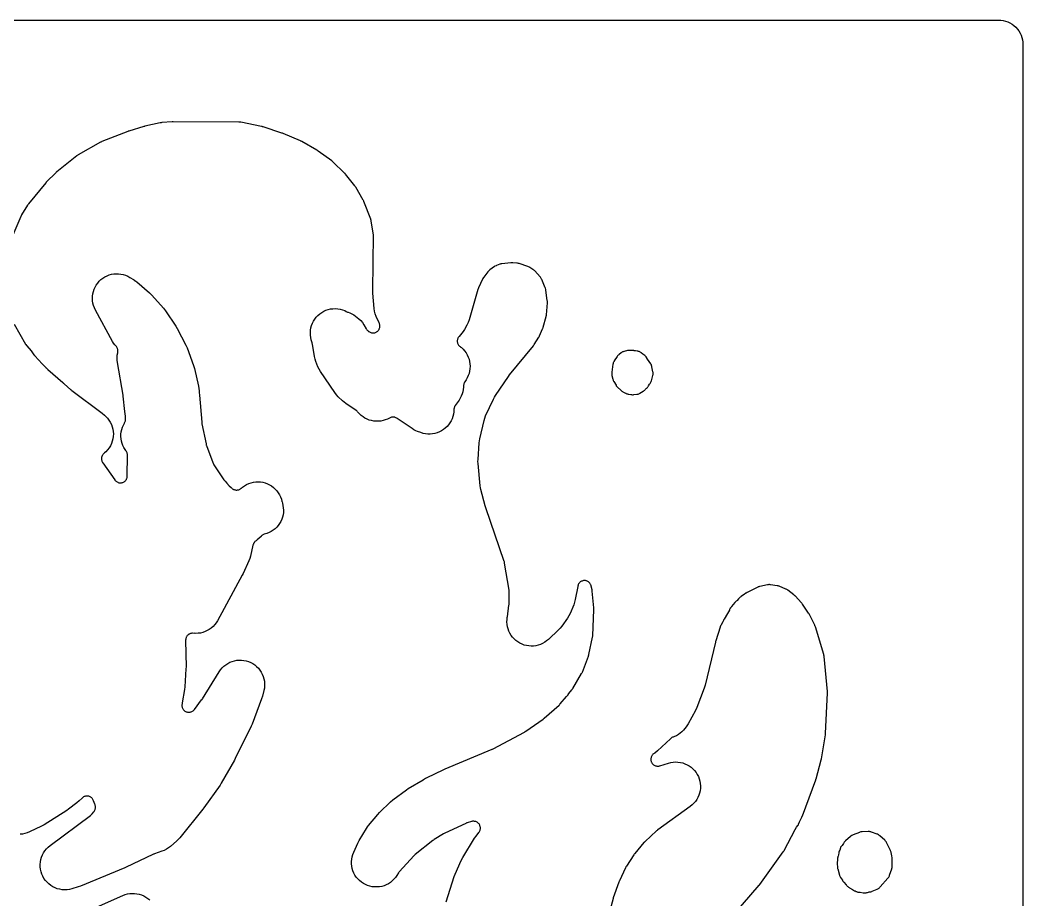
# Model space of a CAD drawing. Header units: millimetres. Extents: x 0 to 300, y 0 to 300.
# Drawn here: x 149.8 to 299.8, y 168.6 to 300.2 of the extents above; entities that cross this region are included whole.
import ezdxf

# ---------------------------------------------------------------- set-up
doc = ezdxf.new("R2010")
doc.units = ezdxf.units.MM
doc.layers.add('CUT', color=7, linetype='CONTINUOUS')

msp = doc.modelspace()

# ---------------------------------------------------------------- linework, layer by layer
at = {"layer": 'CUT'}
for points in [[(3.5, 300.1736), (296.1703, 300.175), (296.5305, 300.1573), (296.8872, 300.1044), (297.2371, 300.0167), (297.5766, 299.8952), (297.9027, 299.7411), (298.212, 299.5556), (298.5017, 299.3408), (298.7689, 299.0986), (299.0111, 298.8314), (299.2259, 298.5417), (299.4114, 298.2324), (299.5655, 297.9063), (299.687, 297.5668), (299.7747, 297.2169), (299.8276, 296.8602), (299.8453, 296.5), (299.8453, 3.5)], [(213.5616, 168.3173), (214.7766, 172.1024), (214.909, 172.4525), (215.8002, 174.4891), (216.0439, 174.953), (217.8269, 177.8274), (218.0482, 178.1454), (218.4534, 178.6669), (218.4944, 178.7222), (218.5607, 178.8271), (218.6052, 178.9153), (218.641, 179.0075), (218.6677, 179.1027), (218.6851, 179.2), (218.693, 179.2985), (218.6913, 179.3974), (218.6801, 179.4956), (218.6595, 179.5923), (218.6296, 179.6865), (218.5908, 179.7775), (218.5434, 179.8642), (218.4878, 179.946), (218.4245, 180.0219), (218.3542, 180.0915), (218.2776, 180.1539), (218.1952, 180.2086), (218.108, 180.2551), (218.0167, 180.293), (217.9221, 180.3218), (217.8252, 180.3414), (217.7269, 180.3515), (217.628, 180.3521), (217.5295, 180.3432), (217.4077, 180.32), (217.3411, 180.3023), (216.7178, 180.1201), (216.6643, 180.1033), (216.5509, 180.0602), (216.4998, 180.0373), (213.3719, 178.5581), (213.2922, 178.5178), (213.2657, 178.5035), (213.1883, 178.4589), (211.7853, 177.6003), (211.7041, 177.5473), (211.6772, 177.5286), (211.5993, 177.4709), (208.9249, 175.3699), (208.8791, 175.3323), (208.7849, 175.2447), (208.7441, 175.2017), (206.5976, 172.8422), (206.5558, 172.7942), (206.4726, 172.6844), (206.4376, 172.6312), (206.1954, 172.2445), (205.9917, 171.9517), (205.7606, 171.6801), (205.5042, 171.4322), (205.225, 171.2103), (204.9255, 171.0165), (204.6088, 170.8526), (204.2776, 170.7202), (203.9351, 170.6206), (203.5846, 170.5546), (203.2294, 170.5229), (202.8727, 170.5257), (202.518, 170.5632), (202.1687, 170.6348), (201.8279, 170.74), (201.4989, 170.8777), (201.1848, 171.0467), (200.8885, 171.2453), (200.6129, 171.4717), (200.3606, 171.7237), (200.1338, 171.999), (199.9349, 172.295), (199.7655, 172.6089), (199.6274, 172.9377), (199.5218, 173.2784), (199.4497, 173.6277), (199.4118, 173.9823), (199.4085, 174.339), (199.4398, 174.6943), (199.5053, 175.0448), (199.6046, 175.3874), (199.7365, 175.7188), (200.3606, 177.0882), (200.5553, 177.4582), (201.6444, 179.2692), (201.7972, 179.5029), (201.9674, 179.7242), (203.3393, 181.3751), (203.6064, 181.6636), (205.2307, 183.2398), (205.6079, 183.5595), (207.6172, 185.0422), (207.8994, 185.2309), (210.1143, 186.5686), (210.1695, 186.5987), (210.2016, 186.6162), (210.4906, 186.7736), (210.6198, 186.8439), (213.2077, 188.111), (213.4152, 188.2047), (220.431, 191.1159), (220.5031, 191.1479), (220.5272, 191.1592), (220.5978, 191.1946), (225.2892, 193.6865), (225.38, 193.7385), (225.4101, 193.757), (225.4975, 193.8146), (228.0818, 195.6372), (228.1558, 195.6926), (228.1802, 195.7119), (228.251, 195.7713), (230.4603, 197.7304), (230.4998, 197.7668), (230.5807, 197.8502), (230.6158, 197.8907), (231.5608, 199.0248), (231.6711, 199.1351), (231.7145, 199.1804), (231.8017, 199.2845), (231.8387, 199.3351), (231.9388, 199.4785), (232.3736, 200.0003), (232.4098, 200.0456), (232.482, 200.1482), (232.5124, 200.1975), (233.8377, 202.4493), (233.8659, 202.4994), (233.9202, 202.6116), (233.9421, 202.6647), (234.8657, 205.0431), (234.886, 205.0988), (234.9224, 205.222), (234.9356, 205.2798), (235.4688, 207.8599), (235.4792, 207.916), (235.4945, 208.0385), (235.4981, 208.0953), (235.6696, 212.0158), (235.6706, 212.1329), (235.6696, 212.1723), (235.6623, 212.2892), (235.423, 214.7435), (235.4107, 214.8406), (235.4056, 214.8732), (235.3875, 214.9694), (235.2711, 215.5027), (235.2545, 215.5705), (235.2158, 215.6901), (235.1758, 215.782), (235.1269, 215.8695), (235.0697, 215.9518), (235.0047, 216.0281), (234.9326, 216.0976), (234.854, 216.1598), (234.7697, 216.214), (234.6805, 216.2596), (234.5872, 216.2963), (234.4908, 216.3237), (234.3922, 216.3415), (234.2923, 216.3496), (234.1921, 216.3478), (234.0926, 216.3363), (233.9946, 216.315), (233.8992, 216.2843), (233.8073, 216.2444), (233.7198, 216.1956), (233.6374, 216.1385), (233.561, 216.0736), (233.4914, 216.0016), (233.4291, 215.9231), (233.3748, 215.8388), (233.329, 215.7497), (233.2922, 215.6565), (233.2577, 215.5356), (233.2435, 215.4672), (232.8846, 213.4944), (232.7903, 213.1005), (232.6531, 212.7193), (232.1109, 211.4387), (231.9318, 211.0736), (231.7136, 210.7305), (230.8497, 209.5255), (230.6333, 209.252), (230.3919, 209.0002), (228.8667, 207.5535), (228.5984, 207.3226), (228.3092, 207.1185), (228.0017, 206.9432), (227.6787, 206.7983), (227.3433, 206.6852), (226.9986, 206.6048), (226.6478, 206.558), (226.294, 206.5451), (225.9407, 206.5664), (225.5911, 206.6215), (225.2483, 206.71), (224.9157, 206.8311), (224.5963, 206.9836), (224.293, 207.1661), (224.0087, 207.377), (223.746, 207.6142), (223.5074, 207.8757), (223.295, 208.1588), (223.1108, 208.4611), (222.9566, 208.7797), (222.8337, 209.1116), (222.7433, 209.4539), (222.6863, 209.8032), (222.6632, 210.1564), (222.6741, 210.5102), (222.719, 210.8613), (222.7214, 210.8744), (222.7317, 210.9401), (222.9683, 212.6764), (222.9789, 212.7775), (222.9814, 212.8116), (222.9859, 212.9132), (223.0087, 214.6479), (223.0081, 214.7105), (222.998, 214.8457), (222.9892, 214.9077), (222.3219, 218.9739), (222.3108, 219.0334), (222.2787, 219.1605), (222.2601, 219.2181), (219.4895, 227.2377), (219.4044, 227.5204), (218.7767, 229.9555), (218.7171, 230.2294), (218.6786, 230.507), (218.3446, 233.8465), (218.3268, 234.1534), (218.3348, 234.4608), (218.5039, 236.956), (218.5373, 237.26), (218.5958, 237.5602), (219.2463, 240.2871), (219.3462, 240.6307), (219.479, 240.9629), (220.6367, 243.4939), (220.7783, 243.7718), (220.943, 244.0366), (222.8786, 246.8734), (223.0665, 247.125), (226.6132, 251.4734), (226.6696, 251.5465), (226.6879, 251.5718), (226.7401, 251.6479), (227.4409, 252.7338), (227.4714, 252.7833), (227.5309, 252.8944), (227.5551, 252.9473), (228.0018, 253.9759), (228.0461, 254.0892), (228.0597, 254.128), (228.0956, 254.2442), (228.5236, 255.8326), (228.5391, 255.896), (228.5632, 256.0352), (228.5699, 256.1001), (228.7144, 257.9048), (228.7185, 257.985), (228.7128, 258.1588), (228.7034, 258.2385), (228.4755, 259.7904), (228.4605, 259.8752), (228.4112, 260.0552), (228.3811, 260.1359), (227.8712, 261.3832), (227.8462, 261.4407), (227.7944, 261.541), (227.7463, 261.6171), (227.6778, 261.7068), (227.6366, 261.754), (226.811, 262.6577), (226.7662, 262.7045), (226.6801, 262.7831), (226.5872, 262.8535), (226.533, 262.889), (226.0951, 263.1621), (226.0248, 263.2032), (225.8655, 263.2789), (225.7892, 263.3074), (224.4746, 263.7558), (224.3963, 263.78), (224.2231, 263.8176), (224.1419, 263.828), (223.5547, 263.8861), (223.4795, 263.8915), (223.316, 263.8903), (223.2409, 263.8837), (221.9073, 263.7317), (221.8472, 263.7235), (221.7402, 263.702), (221.6353, 263.6714), (221.5783, 263.6507), (221.1097, 263.4695), (221.0299, 263.4358), (220.8647, 263.3475), (220.7924, 263.2999), (220.0928, 262.8085), (220.0347, 262.7655), (219.9363, 262.6802), (219.8471, 262.5854), (219.8017, 262.5292), (219.1877, 261.7275), (219.1387, 261.6595), (219.0461, 261.5036), (219.0099, 261.4281), (218.4219, 260.1047), (218.3802, 260.0017), (218.3673, 259.9665), (218.3326, 259.861), (217.0153, 255.3541), (216.8691, 254.9453), (216.6757, 254.5565), (216.3022, 253.9054), (216.1189, 253.6176), (215.9097, 253.3481), (215.5019, 252.8703), (215.4577, 252.8159), (215.3856, 252.7124), (215.3366, 252.6246), (215.2964, 252.5324), (215.2654, 252.4367), (215.2441, 252.3384), (215.2324, 252.2385), (215.2307, 252.1379), (215.2388, 252.0377), (215.2568, 251.9387), (215.2844, 251.842), (215.3214, 251.7485), (215.3674, 251.659), (215.4219, 251.5746), (215.4845, 251.4958), (215.5546, 251.4236), (215.6554, 251.3384), (215.6773, 251.3216), (215.6757, 251.3195), (215.841, 251.1934), (216.1008, 250.9521), (216.3361, 250.687), (216.5448, 250.4004), (216.7249, 250.095), (216.8747, 249.7737), (216.9929, 249.4394), (217.0783, 249.0953), (217.1302, 248.7446), (217.148, 248.3905), (217.1317, 248.0363), (217.0812, 247.6854), (216.9972, 247.341), (216.8804, 247.0062), (216.7319, 246.6843), (216.553, 246.3782), (216.3584, 246.0791), (216.3193, 246.0154), (216.2581, 245.8956), (216.2196, 245.7954), (216.1918, 245.6918), (216.1708, 245.5589), (216.165, 245.4844), (216.1532, 245.2573), (216.1198, 244.9183), (216.0552, 244.5838), (215.9599, 244.2567), (215.8346, 243.9398), (215.6806, 243.6359), (215.4991, 243.3476), (214.933, 242.5346), (214.8961, 242.4789), (214.837, 242.3743), (214.7979, 242.2869), (214.7671, 242.1961), (214.745, 242.1029), (214.7316, 242.0081), (214.7219, 241.7964), (214.7195, 241.7965), (214.7093, 241.5786), (214.6591, 241.2297), (214.5758, 240.8872), (214.46, 240.5542), (214.3128, 240.2339), (214.1356, 239.9292), (213.93, 239.6428), (213.698, 239.3775), (213.4415, 239.1356), (213.1631, 238.9194), (212.8653, 238.7308), (212.5507, 238.5717), (212.2224, 238.4434), (211.8833, 238.3472), (211.5365, 238.2839), (211.1853, 238.2541), (210.8328, 238.2581), (210.4823, 238.2959), (210.137, 238.3671), (209.8002, 238.471), (209.3037, 238.6507), (209.0209, 238.7666), (208.7486, 238.9056), (208.4889, 239.0667), (206.2284, 240.6028), (206.1699, 240.6404), (206.0599, 240.7004), (205.968, 240.7394), (205.8726, 240.7693), (205.7749, 240.7897), (205.6756, 240.8005), (205.5757, 240.8015), (205.4762, 240.7928), (205.378, 240.7744), (205.2821, 240.7465), (205.1894, 240.7093), (204.9932, 240.6076), (204.9926, 240.6088), (204.7904, 240.5036), (204.4667, 240.3725), (204.132, 240.2727), (203.7893, 240.2051), (203.4418, 240.1703), (203.0925, 240.1688), (202.7447, 240.2003), (202.4014, 240.2648), (202.0658, 240.3615), (201.7409, 240.4897), (201.4296, 240.6482), (201.1348, 240.8354), (200.8591, 241.0499), (200.605, 241.2895), (200.3748, 241.5521), (200.3334, 241.6041), (200.2601, 241.679), (200.1589, 241.7631), (200.0993, 241.8053), (198.5683, 242.8319), (198.3207, 243.0134), (198.0891, 243.2149), (197.4268, 243.8416), (197.1507, 244.1331), (196.908, 244.4529), (194.7633, 247.6259), (194.5608, 247.963), (194.3955, 248.3199), (194.0846, 249.0977), (193.9587, 249.469), (193.873, 249.8517), (193.5579, 251.7237), (193.5414, 251.808), (193.5352, 251.8363), (193.5144, 251.9196), (193.3909, 252.3658), (193.312, 252.7166), (193.2677, 253.0735), (193.2586, 253.433), (193.2847, 253.7917), (193.3457, 254.1461), (193.441, 254.4929), (193.5698, 254.8287), (193.7308, 255.1503), (193.9224, 255.4546), (194.1429, 255.7387), (194.3901, 255.9999), (194.6616, 256.2357), (194.9549, 256.4439), (195.2671, 256.6223), (195.5953, 256.7694), (195.9362, 256.8837), (196.2868, 256.9642), (196.6435, 257.01), (197.0029, 257.0207), (197.3617, 256.9963), (197.7164, 256.9368), (198.0636, 256.843), (198.3999, 256.7158), (198.6192, 256.6072), (198.6199, 256.6084), (198.8364, 256.501), (198.8996, 256.4751), (199.1859, 256.3658), (199.4804, 256.2383), (199.7627, 256.0857), (200.0305, 255.9091), (200.282, 255.7097), (200.5067, 255.5149), (200.7983, 255.2326), (201.057, 254.9198), (201.2796, 254.5804), (201.6079, 254.0139), (201.6409, 253.9597), (201.7069, 253.8662), (201.7659, 253.7967), (201.8309, 253.7327), (201.9192, 253.66), (201.9708, 253.623), (202.0256, 253.5855), (202.0853, 253.5469), (202.1976, 253.4856), (202.2916, 253.4459), (202.3891, 253.4158), (202.4891, 253.3955), (202.5906, 253.3853), (202.6926, 253.3853), (202.7941, 253.3955), (202.8941, 253.4157), (202.9916, 253.4458), (203.0856, 253.4854), (203.1752, 253.5343), (203.2594, 253.5918), (203.3375, 253.6574), (203.4087, 253.7305), (203.4722, 253.8104), (203.5275, 253.8962), (203.5739, 253.987), (203.611, 254.082), (203.6385, 254.1803), (203.656, 254.2808), (203.6634, 254.3825), (203.6607, 254.4845), (203.6478, 254.5857), (203.6248, 254.6851), (203.5838, 254.8063), (203.556, 254.8718), (203.1184, 255.8346), (202.9667, 256.2265), (202.8608, 256.6331), (202.8019, 257.0492), (202.6128, 259.314), (202.6003, 259.6575), (202.6863, 268.0314), (202.6856, 268.0935), (202.6752, 268.2275), (202.6664, 268.2889), (202.362, 270.1279), (202.3484, 270.1989), (202.3073, 270.3501), (202.283, 270.4182), (201.2723, 273.0449), (201.2501, 273.0991), (201.195, 273.2134), (201.1663, 273.2644), (200.0516, 275.1589), (199.991, 275.2542), (199.9695, 275.2857), (199.9026, 275.3767), (198.5188, 277.1312), (198.4436, 277.22), (198.4172, 277.2491), (198.3359, 277.3324), (196.6509, 278.9431), (196.5691, 279.0163), (196.5407, 279.04), (196.4543, 279.1077), (194.4318, 280.5845), (194.3548, 280.6375), (194.3283, 280.6547), (194.2484, 280.7033), (191.9633, 282.0062), (191.878, 282.0516), (191.8488, 282.0661), (191.7609, 282.1065), (189.1665, 283.2092), (189.1024, 283.2348), (189.0806, 283.243), (189.0155, 283.266), (186.1802, 284.2019), (186.0856, 284.2301), (186.0534, 284.2386), (185.9573, 284.2611), (182.8626, 284.8886), (182.7946, 284.9007), (182.6458, 284.9161), (182.5767, 284.9181), (172.7561, 284.9765), (172.6814, 284.9752), (172.6561, 284.9743), (172.5815, 284.9697), (171.0381, 284.8397), (170.9258, 284.8264), (170.8881, 284.8206), (170.7769, 284.7997), (168.4953, 284.2892), (168.4376, 284.2752), (168.4182, 284.2701), (168.361, 284.2541), (166.1109, 283.5788), (166.0484, 283.5587), (166.0275, 283.5515), (165.9659, 283.5289), (162.0456, 282.0062), (161.9966, 281.9861), (161.8931, 281.9368), (161.8467, 281.9114), (158.5093, 280.0044), (158.461, 279.9756), (158.3604, 279.907), (158.3159, 279.8727), (155.3515, 277.49), (155.2829, 277.4317), (155.2603, 277.4114), (155.195, 277.3496), (153.8132, 275.968), (153.7577, 275.9098), (153.7395, 275.8897), (153.6869, 275.8289), (151.1011, 272.6877), (151.0318, 272.5974), (151.0095, 272.5662), (150.9466, 272.4713), (150.0609, 271.0324), (150.0019, 270.9284), (149.9833, 270.8927), (149.932, 270.7847), (148.5811, 267.6586)], [(148.9772, 254.701), (150.6654, 251.7037), (150.7024, 251.6417), (150.7926, 251.514), (150.8385, 251.4583), (151.4799, 250.7209), (151.9179, 250.1257), (151.9805, 250.0458), (152.0025, 250.0196), (152.0699, 249.9437), (153.1664, 248.782), (153.5924, 248.2921), (153.6691, 248.2098), (153.6958, 248.183), (153.7779, 248.106), (153.9809, 247.9281), (153.9981, 247.9122), (156.2152, 245.9492), (156.2652, 245.9067), (156.2823, 245.8927), (156.334, 245.8522), (156.4473, 245.7667), (157.4468, 244.8909), (157.495, 244.8502), (157.5115, 244.8368), (157.5613, 244.798), (162.137, 241.3648), (162.4744, 241.0784), (162.656, 240.9043), (162.9087, 240.6366), (163.1333, 240.3449), (163.3277, 240.0323), (163.4897, 239.7017), (163.6179, 239.3567), (163.7109, 239.0005), (163.7678, 238.6368), (163.7881, 238.2692), (163.7715, 237.9015), (163.7181, 237.5372), (163.6286, 237.1802), (163.5038, 236.8338), (163.345, 236.5017), (163.1538, 236.1872), (162.9321, 235.8933), (162.682, 235.6231), (162.4851, 235.449), (162.4857, 235.4483), (162.3204, 235.3026), (162.2524, 235.2298), (162.1919, 235.1506), (162.1393, 235.066), (162.0953, 234.9767), (162.0601, 234.8835), (162.0342, 234.7873), (162.0178, 234.689), (162.011, 234.5897), (162.0139, 234.4901), (162.0265, 234.3913), (162.0486, 234.2942), (162.0801, 234.1997), (162.1207, 234.1087), (162.1824, 234), (162.2211, 233.9424), (163.9927, 231.4308), (164.0338, 231.3754), (164.115, 231.2812), (164.1867, 231.2127), (164.2646, 231.1515), (164.3481, 231.0982), (164.4364, 231.0532), (164.5287, 231.0169), (164.624, 230.9898), (164.7215, 230.972), (164.8203, 230.9637), (164.9194, 230.9651), (165.0179, 230.976), (165.1149, 230.9965), (165.2094, 231.0262), (165.3006, 231.0649), (165.3877, 231.1123), (165.4697, 231.1679), (165.546, 231.2312), (165.6158, 231.3016), (165.6784, 231.3784), (165.7333, 231.4609), (165.78, 231.5483), (165.8179, 231.6399), (165.8469, 231.7347), (165.8665, 231.8318), (165.8791, 231.9555), (165.8812, 232.0245), (165.8968, 235.0751), (165.8954, 235.1458), (165.8834, 235.2727), (165.8638, 235.3724), (165.8345, 235.4696), (165.7956, 235.5634), (165.7476, 235.653), (165.6733, 235.7637), (165.6566, 235.786), (165.6594, 235.7882), (165.5523, 235.9311), (165.3702, 236.2291), (165.2173, 236.5431), (165.0948, 236.8701), (165.004, 237.2074), (164.9456, 237.5517), (164.9201, 237.9), (164.9278, 238.2491), (164.9686, 238.5959), (165.0422, 238.9373), (165.1478, 239.2702), (165.2845, 239.5916), (165.4512, 239.8985), (165.4731, 239.9346), (165.5241, 240.0315), (165.5617, 240.1236), (165.5901, 240.2189), (165.6092, 240.3166), (165.6186, 240.4156), (165.6183, 240.5404), (165.6131, 240.6096), (165.612, 240.6212), (165.617, 240.6543), (165.6222, 240.7534), (165.6166, 240.8779), (165.6085, 240.9466), (165.512, 241.6217), (165.2822, 243.922), (165.2748, 243.9841), (165.2719, 244.0051), (165.2622, 244.0669), (164.4018, 248.9377), (164.3557, 249.307), (164.3472, 249.6791), (164.3763, 250.0501), (164.4429, 250.4162), (164.4606, 250.4916), (164.4738, 250.5906), (164.4772, 250.6905), (164.471, 250.7902), (164.455, 250.8888), (164.4294, 250.9853), (164.3946, 251.079), (164.3508, 251.1687), (164.2984, 251.2538), (164.238, 251.3333), (164.1904, 251.3847), (163.9926, 251.6168), (163.8147, 251.8645), (163.6579, 252.1261), (161.1087, 256.8107), (160.9537, 257.1317), (160.8305, 257.4662), (160.7403, 257.8111), (160.684, 258.1631), (160.662, 258.5189), (160.6746, 258.8752), (160.7217, 259.2285), (160.8028, 259.5757), (160.9171, 259.9133), (161.0636, 260.2383), (161.2409, 260.5476), (161.4474, 260.8382), (161.681, 261.1075), (161.9396, 261.3528), (162.2208, 261.572), (162.5218, 261.7629), (162.84, 261.9237), (163.1722, 262.0529), (163.5154, 262.1493), (163.8663, 262.212), (164.2217, 262.2405), (164.5781, 262.2343), (164.9323, 262.1937), (165.2808, 262.1189), (165.6205, 262.0107), (165.9481, 261.8701), (166.2605, 261.6985), (166.8208, 261.3543), (166.8784, 261.3157), (166.8822, 261.313), (166.8986, 261.3014), (166.9129, 261.2913), (167.1405, 261.1304), (167.2889, 261.0131), (169.2016, 259.3733), (169.5466, 259.0358), (171.2783, 257.1033), (171.5913, 256.7011), (173.1303, 254.4117), (173.3452, 254.0487), (174.6319, 251.559), (174.8167, 251.1392), (175.7856, 248.5024), (175.9161, 248.0647), (176.5327, 245.4048), (176.5693, 245.0834), (176.6123, 244.7065), (176.6401, 244.4632), (176.6818, 244.097), (177.0144, 240.0206), (177.025, 239.9244), (177.0296, 239.892), (177.0458, 239.7966), (177.6509, 236.7787), (177.6631, 236.7237), (177.6964, 236.6062), (177.7151, 236.553), (178.6696, 233.9876), (178.7006, 233.9111), (178.782, 233.7518), (178.8258, 233.6818), (180.3338, 231.4219), (180.3708, 231.3692), (180.4583, 231.2607), (180.5021, 231.2134), (180.7824, 230.9239), (180.8973, 230.7531), (180.9314, 230.7046), (180.9982, 230.6212), (181.0717, 230.5437), (181.1151, 230.5033), (181.3888, 230.259), (181.4409, 230.2147), (181.5402, 230.1419), (181.5725, 230.1228), (181.6018, 230.0979), (181.6841, 230.0409), (181.7715, 229.9923), (181.8633, 229.9524), (181.9586, 229.9217), (182.0564, 229.9005), (182.1558, 229.8889), (182.2558, 229.8871), (182.3556, 229.8951), (182.454, 229.9128), (182.5503, 229.9401), (182.6435, 229.9767), (182.7326, 230.0222), (182.8169, 230.0761), (182.92, 230.1575), (182.9407, 230.1755), (182.9415, 230.1747), (183.1249, 230.3346), (183.4155, 230.542), (183.7248, 230.7203), (184.05, 230.8677), (184.388, 230.9828), (184.7355, 231.0646), (185.0894, 231.1123), (185.4462, 231.1254), (185.8025, 231.1039), (186.1552, 231.0478), (186.5007, 230.9578), (186.8358, 230.8347), (187.1574, 230.6797), (187.4625, 230.4942), (187.7481, 230.2799), (188.0116, 230.039), (188.2504, 229.7736), (188.4624, 229.4863), (188.6455, 229.1798), (188.798, 228.857), (188.9184, 228.5208), (189.0057, 228.1746), (189.0196, 228.1055), (189.0724, 227.9319), (189.1585, 227.5907), (189.2116, 227.2429), (189.2311, 226.8915), (189.217, 226.5399), (189.1693, 226.1913), (189.0885, 225.8488), (188.9754, 225.5157), (188.8308, 225.1948), (188.6563, 224.8893), (188.4533, 224.6019), (188.2238, 224.3352), (187.9698, 224.0916), (187.6937, 223.8735), (187.398, 223.6828), (187.0854, 223.5212), (186.7588, 223.3903), (186.5528, 223.3298), (186.5534, 223.3277), (186.3426, 223.2657), (186.2505, 223.2285), (186.1624, 223.1826), (186.0792, 223.1283), (186.0016, 223.0663), (185.9082, 222.9753), (185.8896, 222.9553), (185.8885, 222.9563), (185.62, 222.6868), (185.2869, 222.4221), (185.128, 222.3102), (185.0681, 222.2656), (184.967, 222.1772), (184.8942, 222.0986), (184.83, 222.0129), (184.7752, 221.921), (184.7303, 221.8237), (184.687, 221.6966), (184.6686, 221.6242), (184.3035, 220.0153), (184.2054, 219.6647), (184.0731, 219.3255), (183.2101, 217.4002), (183.0783, 217.1352), (179.3553, 210.3511), (179.1667, 210.0441), (178.9488, 209.757), (178.7039, 209.4926), (178.4343, 209.2535), (178.1426, 209.042), (177.8315, 208.86), (177.5042, 208.7093), (177.1636, 208.5915), (176.8131, 208.5076), (176.4561, 208.4584), (176.096, 208.4444), (175.8581, 208.4585), (175.858, 208.4568), (175.6397, 208.4699), (175.5409, 208.4663), (175.4429, 208.4531), (175.3467, 208.4306), (175.2531, 208.3988), (175.163, 208.3581), (175.0772, 208.309), (174.9966, 208.2517), (174.9219, 208.187), (174.8538, 208.1153), (174.793, 208.0374), (174.7399, 207.954), (174.6952, 207.8659), (174.6592, 207.7738), (174.6322, 207.6787), (174.6146, 207.5814), (174.6043, 207.4579), (174.6036, 207.389), (174.6593, 203.4433), (174.653, 203.1711), (174.491, 200.4735), (174.4448, 200.073), (174.1023, 198.0749), (174.0848, 197.9798), (174.0636, 197.8732), (174.0483, 197.7503), (174.0457, 197.6515), (174.0526, 197.553), (174.0689, 197.4555), (174.0946, 197.3601), (174.1294, 197.2677), (174.173, 197.179), (174.2249, 197.095), (174.2847, 197.0163), (174.3518, 196.9438), (174.4256, 196.8781), (174.5054, 196.8199), (174.5904, 196.7696), (174.6799, 196.7277), (174.773, 196.6947), (174.8688, 196.6709), (174.9666, 196.6564), (175.0652, 196.6514), (175.1639, 196.6559), (175.2617, 196.67), (175.3577, 196.6934), (175.4509, 196.726), (175.5406, 196.7674), (175.6259, 196.8174), (175.7059, 196.8753), (175.78, 196.9406), (175.8646, 197.0312), (175.9078, 197.0847), (176.9908, 198.4963), (177.0397, 198.5634), (177.0557, 198.5864), (177.1011, 198.6559), (179.6186, 202.7201), (179.8222, 203.0155), (180.0536, 203.2896), (180.3106, 203.5399), (180.5908, 203.7639), (180.8915, 203.9595), (181.2099, 204.1249), (181.5428, 204.2584), (181.8872, 204.3589), (182.2397, 204.4253), (182.5971, 204.457), (182.9558, 204.4537), (183.3125, 204.4154), (183.6638, 204.3426), (184.0063, 204.2358), (184.3367, 204.0962), (184.652, 203.925), (184.949, 203.7239), (185.2251, 203.4948), (185.4775, 203.2399), (185.7038, 202.9616), (185.9019, 202.6625), (186.0699, 202.3455), (186.2063, 202.0137), (186.3096, 201.6702), (186.3789, 201.3182), (186.4136, 200.9611), (186.4133, 200.6024), (186.378, 200.2454), (186.3081, 199.8935), (186.1027, 199.0719), (185.9732, 198.6589), (184.5334, 194.8663), (184.4, 194.558), (182.0351, 189.7148), (181.9156, 189.4901), (179.9246, 186.0409), (179.7491, 185.7658), (177.3483, 182.3475), (177.1961, 182.1459), (173.747, 177.8901), (173.5374, 177.653), (173.3081, 177.4349), (172.3294, 176.581), (172.0414, 176.3539), (171.7321, 176.1567), (171.4048, 175.9913), (171.0626, 175.8594), (169.9409, 175.49), (169.8431, 175.4544), (169.8105, 175.4414), (169.7152, 175.3997), (165.6917, 173.4891), (165.5184, 173.4122), (158.8537, 170.6591), (158.5104, 170.5369), (157.5765, 170.2556), (157.2206, 170.1675), (156.8576, 170.1153), (156.4912, 170.0996), (156.1251, 170.1204), (155.7629, 170.1776), (155.4082, 170.2707), (155.0646, 170.3986), (154.7354, 170.5601), (154.4239, 170.7536), (154.1333, 170.9772), (153.8664, 171.2287), (153.6258, 171.5055), (153.4141, 171.8049), (153.2333, 172.1239), (153.0851, 172.4593), (152.9711, 172.8078), (152.8925, 173.166), (152.8499, 173.5302), (152.8438, 173.8968), (152.8742, 174.2623), (152.941, 174.6228), (153.0433, 174.975), (153.1803, 175.3151), (153.3504, 175.64), (153.5521, 175.9462), (153.7832, 176.2309), (154.0417, 176.491), (154.3247, 176.7242), (160.3669, 181.2144), (160.4138, 181.2508), (160.4939, 181.3214), (160.5679, 181.3984), (160.6062, 181.4437), (160.8625, 181.7595), (160.906, 181.8158), (160.9763, 181.9229), (161.0237, 182.0133), (161.0617, 182.1081), (161.0901, 182.2062), (161.1086, 182.3066), (161.117, 182.4084), (161.1151, 182.5104), (161.1031, 182.6118), (161.0811, 182.7115), (161.0492, 182.8085), (161.0088, 182.8995), (160.9009, 183.171), (160.8315, 183.3969), (160.788, 183.5129), (160.7432, 183.604), (160.6896, 183.6901), (160.6276, 183.7705), (160.5581, 183.8444), (160.4815, 183.911), (160.3987, 183.9697), (160.3105, 184.0199), (160.2177, 184.0611), (160.1213, 184.0929), (160.0222, 184.1149), (159.9215, 184.1271), (159.82, 184.1291), (159.7188, 184.1211), (159.6189, 184.1031), (159.5213, 184.0753), (159.427, 184.038), (159.3368, 183.9914), (159.2516, 183.9362), (159.1522, 183.8566), (159.1005, 183.8084), (158.6864, 183.4033), (158.3522, 183.1136), (157.1052, 182.1578), (156.8207, 181.9603), (153.4255, 179.8331), (153.0638, 179.6338), (151.2307, 178.7545), (150.8964, 178.614), (150.5499, 178.5071), (150.1945, 178.4348), (149.8338, 178.398)], [(256.6463, 166.434), (260.4032, 170.7759), (260.4519, 170.8349), (260.468, 170.8553), (260.5141, 170.9167), (263.9809, 175.7614), (264.0431, 175.8548), (264.063, 175.887), (264.1187, 175.9843), (265.7845, 179.137), (265.9685, 179.4473), (266.182, 179.7381), (266.2525, 179.8166), (266.2797, 179.9263), (266.3988, 180.2626), (266.55, 180.5858), (266.7475, 180.9595), (266.794, 181.0548), (266.8087, 181.0875), (266.8491, 181.1856), (268.8536, 186.5365), (268.8795, 186.6109), (268.8876, 186.6362), (268.9099, 186.7118), (269.6669, 189.5164), (269.6867, 189.598), (269.6927, 189.6258), (269.7084, 189.7083), (270.2932, 193.275), (270.3056, 193.366), (270.3089, 193.3968), (270.3162, 193.4884), (270.6323, 199.5619), (270.6341, 199.6147), (270.6315, 199.7292), (270.6274, 199.7819), (270.1236, 204.9863), (270.115, 205.057), (270.0848, 205.2084), (270.0657, 205.277), (268.7952, 209.4319), (268.7768, 209.4879), (268.7295, 209.6066), (268.7043, 209.6599), (267.9097, 211.2538), (267.8614, 211.3438), (267.8441, 211.3736), (267.7903, 211.4604), (266.8785, 212.836), (266.8427, 212.8876), (266.7579, 212.9939), (266.7155, 213.0403), (265.7569, 214.0453), (265.7175, 214.085), (265.6273, 214.1659), (265.5835, 214.2007), (264.6573, 214.9076), (264.6091, 214.9427), (264.5187, 215.0005), (264.4237, 215.0505), (264.3693, 215.0749), (263.3934, 215.4884), (263.3385, 215.5103), (263.2374, 215.5435), (263.1338, 215.5683), (263.0756, 215.5785), (262.1028, 215.7271), (262.0394, 215.7354), (261.9245, 215.7425), (261.8327, 215.7399), (261.7183, 215.7264), (261.6555, 215.7146), (260.5051, 215.4722), (260.4465, 215.4586), (260.3428, 215.4274), (260.242, 215.3875), (260.1876, 215.3619), (258.6053, 214.5757), (258.551, 214.5473), (258.4378, 214.4783), (258.3877, 214.4432), (258.1635, 214.2786), (258.1118, 214.2506), (258.0518, 214.2119), (257.705, 213.9758), (257.6522, 213.9381), (257.5621, 213.8639), (257.4791, 213.7818), (257.4514, 213.7504), (257.3531, 213.6614), (257.3028, 213.6082), (257.0765, 213.3565), (257.0258, 213.3261), (256.9512, 213.2719), (256.8818, 213.2111), (256.802, 213.1274), (256.761, 213.078), (256.2658, 212.4544), (256.2383, 212.4238), (256.1849, 212.3608), (256.1202, 212.2694), (256.0959, 212.237), (256.0849, 212.2195), (256.0816, 212.2149), (256.077, 212.2071), (256.0063, 212.0948), (255.9705, 212.026), (255.9282, 211.9391), (255.6413, 211.4139), (255.1484, 210.5843), (255.1221, 210.538), (255.0708, 210.4348), (255.0498, 210.3859), (254.9626, 210.1718), (254.6598, 209.6175), (254.6296, 209.559), (254.573, 209.428), (254.5512, 209.3658), (253.8835, 207.3162), (253.8635, 207.2501), (253.8572, 207.2276), (253.8399, 207.1607), (252.3153, 200.7001), (252.1718, 200.2333), (251.0832, 197.3823), (250.8712, 196.9242), (249.7818, 194.9405), (249.494, 194.4958), (249.2812, 194.2138), (249.0687, 193.9573), (248.8338, 193.721), (248.5785, 193.507), (248.3049, 193.317), (248.0152, 193.1525), (247.7117, 193.015), (247.5096, 192.9342), (247.4497, 192.9086), (247.3452, 192.8553), (247.2661, 192.8054), (247.173, 192.7339), (247.1242, 192.6908), (245.1687, 190.8823), (244.7635, 190.5575), (244.6614, 190.4869), (244.6051, 190.4459), (244.5093, 190.3648), (244.4397, 190.293), (244.3774, 190.2148), (244.3231, 190.1308), (244.2772, 190.0419), (244.2403, 189.949), (244.2126, 189.8528), (244.1944, 189.7545), (244.186, 189.6548), (244.1873, 189.5548), (244.1984, 189.4554), (244.2191, 189.3576), (244.2493, 189.2622), (244.2887, 189.1703), (244.3369, 189.0826), (244.3934, 189.0001), (244.4577, 188.9235), (244.5292, 188.8536), (244.6072, 188.791), (244.6909, 188.7363), (244.7796, 188.69), (244.8724, 188.6527), (244.9684, 188.6245), (245.0667, 188.6059), (245.1663, 188.597), (245.2663, 188.5979), (245.3657, 188.6086), (245.4886, 188.6341), (245.5556, 188.6532), (246.8343, 189.0522), (247.18, 189.1419), (247.5328, 189.1976), (247.8894, 189.2188), (248.2463, 189.2053), (248.6002, 189.1573), (248.9478, 189.0751), (249.2857, 188.9595), (249.6108, 188.8117), (249.9201, 188.633), (250.2105, 188.4251), (250.4794, 188.1901), (250.7242, 187.93), (250.9426, 187.6474), (251.1326, 187.3449), (251.2923, 187.0254), (251.4202, 186.692), (251.5151, 186.3477), (251.5762, 185.9958), (251.6028, 185.6396), (251.5948, 185.2825), (251.5521, 184.9279), (251.4751, 184.5791), (251.3647, 184.2395), (251.2219, 183.9121), (251.0479, 183.6002), (250.8445, 183.3066), (250.6135, 183.0342), (250.3572, 182.7855), (250.0779, 182.5628), (245.2153, 179.0578), (245.1364, 178.9973), (245.1104, 178.9761), (245.0353, 178.911), (243.3359, 177.3462), (243.2589, 177.2705), (243.2337, 177.2442), (243.1618, 177.1637), (241.7867, 175.5201), (241.7281, 175.4458), (241.709, 175.4202), (241.6546, 175.3426), (240.5316, 173.6386), (240.4703, 173.538), (240.4508, 173.5034), (240.3968, 173.3987), (239.4757, 171.447), (239.4415, 171.3694), (239.4306, 171.3429), (239.4004, 171.2637), (238.5723, 168.9146), (238.5537, 168.8587), (238.5478, 168.8397), (238.5312, 168.7832), (236.5902, 161.7167)], [(161.2732, 167.499), (165.2241, 169.2563), (165.558, 169.3857), (165.9029, 169.482), (166.2555, 169.5443), (166.6125, 169.5719), (166.9706, 169.5647), (167.3262, 169.5227), (167.676, 169.4462), (168.0168, 169.3361), (168.3452, 169.1933), (168.6581, 169.0193), (168.9527, 168.8156), (169.226, 168.5842)]]:
    msp.add_lwpolyline(points, dxfattribs=at)
for points in [[(240.0061, 244.5868), (240.3753, 244.3973), (240.416, 244.3759), (240.4204, 244.3741), (240.4296, 244.3694), (240.4907, 244.3399), (240.6042, 244.2946), (240.7215, 244.2604), (240.7878, 244.2461), (241.2171, 244.1643), (241.2909, 244.1523), (241.425, 244.1411), (241.5596, 244.144), (241.634, 244.1515), (242.0732, 244.2075), (242.1445, 244.2185), (242.2708, 244.2478), (242.3687, 244.2812), (242.4866, 244.3354), (242.5496, 244.3704), (243.0446, 244.6616), (243.0995, 244.6956), (243.1939, 244.7634), (243.2641, 244.8241), (243.3447, 244.9079), (243.3863, 244.9573), (243.4583, 245.0471), (243.5303, 245.1036), (243.5812, 245.1455), (243.6674, 245.2271), (243.7298, 245.2982), (243.7995, 245.3943), (243.8344, 245.4502), (243.9836, 245.702), (244.0384, 245.7703), (244.0823, 245.828), (244.1532, 245.9376), (244.2005, 246.0302), (244.2478, 246.1519), (244.2688, 246.2213), (244.4824, 246.9975), (244.4984, 247.0612), (244.5191, 247.1777), (244.527, 247.2717), (244.5262, 247.366), (244.5144, 247.4837), (244.5033, 247.5484), (244.354, 248.3127), (244.3386, 248.3825), (244.3014, 248.5056), (244.2621, 248.6003), (244.2011, 248.7136), (244.1625, 248.7738), (243.6857, 249.4792), (243.6115, 249.6147), (243.5746, 249.6782), (243.4994, 249.7871), (243.4309, 249.8672), (243.335, 249.9583), (243.278, 250.0047), (242.9969, 250.2214), (242.7578, 250.411), (242.7044, 250.4513), (242.6034, 250.517), (242.5183, 250.5616), (242.4293, 250.598), (242.3374, 250.6259), (242.2193, 250.6499), (242.1529, 250.6586), (241.8904, 250.6866), (241.6848, 250.7277), (241.6182, 250.7394), (241.4971, 250.7518), (241.4001, 250.7525), (241.3303, 250.7464), (241.137, 250.767), (241.0591, 250.7732), (240.9184, 250.7727), (240.7785, 250.7568), (240.7018, 250.7415), (240.2134, 250.6306), (240.1524, 250.6154), (240.0445, 250.5806), (239.9613, 250.5454), (239.8815, 250.503), (239.7865, 250.4412), (239.7361, 250.4034), (239.4525, 250.1809), (239.3945, 250.1329), (239.2973, 250.0384), (239.2106, 249.9342), (239.1672, 249.8727), (238.7189, 249.2004), (238.6773, 249.1341), (238.6125, 249.0091), (238.5721, 248.9043), (238.5362, 248.7682), (238.5225, 248.6911), (238.3457, 247.5066), (238.337, 247.4369), (238.3308, 247.3107), (238.3357, 247.21), (238.3544, 247.085), (238.3698, 247.0165), (238.5117, 246.4522), (238.5301, 246.3859), (238.5718, 246.2693), (238.6245, 246.1572), (238.6582, 246.0972), (238.9843, 245.5488), (239.0193, 245.4928), (239.0893, 245.3967), (239.1679, 245.3074), (239.2149, 245.261), (239.7013, 244.8023), (239.751, 244.7576), (239.8459, 244.6835), (239.9474, 244.6187)], [(272.0863, 173.5345), (272.0935, 173.4636), (272.1206, 173.3117), (272.1383, 173.2427), (272.4026, 172.3108), (272.4225, 172.2468), (272.4662, 172.1342), (272.5093, 172.0482), (272.5734, 171.9458), (272.6129, 171.8916), (272.7234, 171.7472), (272.8375, 171.5305), (272.8678, 171.4759), (272.9288, 171.3813), (272.9978, 171.2925), (273.0392, 171.2458), (273.4269, 170.8279), (273.502, 170.7298), (273.5499, 170.6706), (273.6444, 170.5712), (273.7277, 170.5005), (273.8412, 170.4235), (273.9074, 170.3859), (274.3365, 170.1573), (274.6674, 169.9645), (274.7381, 169.9259), (274.8708, 169.8675), (274.8986, 169.8588), (274.9379, 169.8392), (275.0617, 169.789), (275.1639, 169.7595), (275.2687, 169.7408), (275.4018, 169.7311), (275.476, 169.7315), (275.4839, 169.7318), (275.9289, 169.6471), (275.9943, 169.6362), (276.1131, 169.6249), (276.2083, 169.6247), (276.303, 169.6334), (276.3966, 169.6508), (276.5113, 169.6835), (276.5736, 169.706), (276.7425, 169.7716), (276.8289, 169.7744), (276.895, 169.778), (277.0133, 169.7928), (277.1061, 169.8133), (277.2196, 169.8498), (277.2811, 169.8744), (278.062, 170.208), (278.1202, 170.2343), (278.2214, 170.2888), (278.2979, 170.3392), (278.3696, 170.3963), (278.4527, 170.4757), (278.4958, 170.5227), (279.6535, 171.8457), (279.6994, 171.901), (279.7744, 172.0065), (279.8254, 172.0962), (279.8776, 172.2145), (279.9016, 172.2823), (280.2121, 173.2354), (280.2335, 173.3076), (280.2617, 173.4401), (280.2756, 173.5749), (280.2774, 173.6501), (280.2745, 174.8823), (280.2725, 174.9542), (280.2565, 175.1091), (280.2437, 175.1799), (280.1417, 175.6717), (280.1279, 175.7317), (280.0961, 175.8378), (280.0553, 175.9409), (280.0289, 175.9965), (279.4513, 177.1515), (279.4208, 177.209), (279.3591, 177.3086), (279.3029, 177.3831), (279.2241, 177.4698), (279.1771, 177.5148), (278.4578, 178.1737), (278.4049, 178.2198), (278.3037, 178.2956), (278.2175, 178.3478), (278.1034, 178.4023), (278.038, 178.4278), (277.1778, 178.7389), (277.1132, 178.7605), (276.9943, 178.791), (276.8976, 178.8062), (276.7751, 178.8135), (276.707, 178.8127), (275.8149, 178.7805), (275.7343, 178.7753), (275.5906, 178.7537), (275.4502, 178.7159), (275.3743, 178.6883), (274.4438, 178.3203), (274.3702, 178.2888), (274.2429, 178.221), (274.1241, 178.1394), (274.0621, 178.0887), (273.2793, 177.4099), (273.2319, 177.367), (273.1521, 177.2841), (273.0946, 177.2125), (273.0308, 177.1167), (272.989, 177.0436), (272.797, 176.7429), (272.5789, 176.465), (272.5551, 176.3683), (272.435, 176.0282), (272.3647, 175.8564), (272.3262, 175.7224), (272.311, 175.6465), (272.2569, 175.3325), (272.1948, 175.1536), (272.1739, 175.0881), (272.1448, 174.9677), (272.1274, 174.845), (272.1227, 174.7764), (272.1097, 174.4791), (272.0715, 174.2578), (272.0628, 174.1998), (272.0534, 174.0947), (272.0528, 173.9891), (272.0561, 173.9306)]]:
    msp.add_lwpolyline(points, close=True, dxfattribs=at)

doc.saveas('drawing.dxf')
